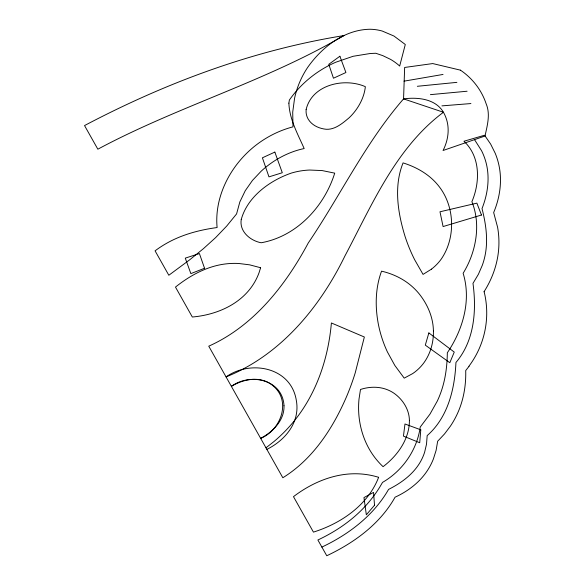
<?xml version="1.0" encoding="UTF-8"?>
<svg xmlns="http://www.w3.org/2000/svg" width="585" height="585" viewBox="0 0 585 585"><rect width="100%" height="100%" fill="white"/><g stroke="black" fill="none" stroke-linecap="round" stroke-linejoin="round"><path stroke-width="0.88" d="M483.992 291.791C491.583 279.923 496.709 266.431 498.354 252.413A89.454 87.867 6.1 0 0 497.601 227.287L493.66 212.552C499.561 198.483 502.105 182.783 499.414 167.661A71.692 70.419 6.1 0 0 495.232 153.299L490.639 144.078L484.57 135.23L463.949 141.248C480.534 156.692 480.205 182.162 471.898 201.708C479.444 220.311 477.433 241.627 469.938 259.901A97.454 95.728 6.1 0 1 463.13 273.275C471.51 300.493 462.867 329.83 447.335 352.755C447.167 364.513 445.836 376.316 442.45 387.614A101.629 99.823 6.1 0 1 437.28 401.113L429.953 414.158L420.257 427.028C416.966 450.121 402.677 470.742 382.531 482.391L379.804 487.02A128.532 126.258 6.1 0 1 367.124 504.131C353.581 519.509 336.368 531.319 317.882 539.992L326.759 555.75C354.115 542.851 380.031 524.05 395.05 497.206C407.825 491.356 419.482 482.53 427.291 470.728A65.045 63.889 6.1 0 0 433.405 458.954L436.103 450.377L437.66 441.251L444.541 433.916L450.443 426.092A90.317 88.723 6.1 0 0 459.349 409.083C464.117 396.857 466.077 383.65 465.711 370.561L469.068 366.276M265.978 447.81L273.729 441.741A152.846 150.14 6.1 0 0 293.699 421.58C316.463 393.815 328.302 358.444 331.395 322.971L364.353 337.011L355.256 372.769A259.477 254.877 6.1 0 1 346.715 396.264C333.019 428.198 312.931 459.145 282.833 477.748L208.75 346.174C253.663 326.086 285.575 285.385 308.266 242.972C340.521 195.288 365.581 142.557 403.562 98.887L404.652 67.458L432.732 63.568L460.453 70.156M431.474 269.144L423.05 274.402L414.655 259.733A170.447 167.427 6.1 0 1 405.193 236.852C397.851 213.218 393.551 186.549 403.065 162.893C414.875 166.601 426.172 172.612 434.83 181.584A60.357 59.29 6.1 0 1 442.165 190.878C454.918 211.039 454.837 239.17 441.346 258.95A49.235 48.365 6.1 0 1 431.474 269.144M266.862 449.382C281.18 442.282 293.97 429.544 296.536 413.222A39.188 38.493 6.1 0 0 296.317 400.367C291.03 367.204 250.687 359.446 226.051 376.901C280.376 355.263 319.82 307.505 344.872 256.062C371.928 205.013 395.804 147.808 443.445 112.254C435.496 98.733 417.653 96.993 403.562 98.887L443.445 112.254L444.607 114.492A37.162 36.504 6.1 0 1 447.598 123.801C449.207 132.89 447.196 142.33 443.057 150.499L485.016 136.02C487.276 125.395 490.574 114.316 486.157 103.808C484.351 98.331 481.762 93.125 478.574 88.328A67.516 66.317 6.1 0 0 460.453 70.156M321.874 547.085C348.733 534.441 373.632 515.502 388.572 489.404C400.718 483.305 412.286 474.998 419.547 463.276A51.758 50.844 6.1 0 0 424.615 452.263L426.502 444.227L427.182 435.613C447.956 417.397 454.742 389.025 455.942 362.481C474.493 340.741 476.643 310.525 472.98 283.359L478.406 274.263L482.347 265.202A73.812 72.503 6.1 0 0 485.762 251.572C487.875 237.166 485.579 222.549 482.018 208.567C487.751 194.154 490.033 177.972 486.098 162.791A62.749 61.637 6.1 0 0 481.572 150.725L474.523 139.639M404.016 81.161L443.035 74.441M417.346 86.287L456.892 82.361M430.399 94.646L467.101 91.231M441.938 105.87L470.91 103.56M484.139 291.761A91.582 89.958 6.1 0 1 468.951 366.188M288.88 103.15C289.465 119.355 297.794 134.031 304.171 148.561C294.299 150.594 284.902 154.55 276.303 159.756A97.797 96.064 6.1 0 0 261.188 171.178L252.479 180.399L245.254 190.71L239.843 201.935L236.581 213.92L226.702 226.066L215.689 237.554L203.375 248.705L189.635 259.85L168.824 275.257L155.069 250.833A107.852 105.943 6.1 0 1 166.411 243.411C181.942 234.563 199.492 229.912 217.108 227.543C214.995 205.393 222.841 183.207 235.967 165.555A108.905 106.975 6.1 0 1 253.89 146.813C265.341 137.512 278.701 130.579 292.997 126.857L292.712 112.166L294.584 98.251A91.662 90.039 6.1 0 1 307.586 67.531C321.808 47.239 344.338 29.572 370.078 29.25A46.471 45.652 6.1 0 1 382.18 31.02L393.968 36.043L405.295 44.497L399.679 66.039L398.465 64.972A52.782 51.853 6.1 0 0 390.517 59.356L382.817 55.648L375.782 53.264L370.268 53.498L353.113 56.284L335.666 62.266A112.554 110.565 6.1 0 0 308.061 79.509A110.536 108.576 6.1 0 0 289.37 100.028L288.88 103.15M283.996 405.771C284.537 420.425 272.72 431.964 260.654 438.355C280.698 430.231 291.688 401.273 273.144 385.888A25.857 25.396 6.1 0 0 265.305 381.171C254 376.93 241.378 380.389 231.375 386.356C250.073 372.528 282.679 379.365 283.996 405.771M306.123 109.549L306.087 112.166A16.38 16.087 6.1 0 0 308.383 119.428C312.149 125.519 319.278 128.576 326.181 129.278C335.095 129.797 342.744 123.15 349.223 117.702A58.142 57.111 6.1 0 0 356.514 109.227C361.157 102.536 364.499 94.814 365.362 86.668C344.134 77.359 311.951 84.693 306.123 109.549M433.412 330.92C433.69 342.847 430.172 354.985 422.684 364.375A45.835 45.023 6.1 0 1 412.688 373.588L404.213 378.144L394.846 365.479L387.424 351.973A123.727 121.534 6.1 0 1 378.261 323.702C375.014 306.299 375.336 287.878 381.552 271.162C391.599 273.488 401.23 277.802 409.354 284.193A63.239 62.12 6.1 0 1 418.641 293.209C427.328 303.805 433.207 317.085 433.412 330.92M409.412 420.344C409.537 439.086 397.478 455.722 383.08 466.676A75.648 74.31 6.1 0 1 372.287 453.989C364.426 442.297 359.936 428.505 358.839 414.494A91.918 90.287 6.1 0 1 358.985 399.27L360.484 389.471C368.279 386.912 376.857 386.392 384.754 388.806A33.791 33.191 6.1 0 1 393.756 393.076C402.641 399.219 409.229 409.346 409.412 420.344M241.225 219.58C239.265 231.587 250.358 240.749 261.173 242.76C296.654 236.428 324.265 206.702 334.722 173.145L322.138 170.571L309.662 170.038A72.664 71.377 6.1 0 0 291.44 173.05C269.868 180.487 247.426 196.706 241.225 219.58M420.783 429.821L419.708 442.743L403.453 436.117L404.974 423.986L420.783 429.821M428.863 332.931L425.302 345.143L449.814 362.715L454.26 352.082L428.863 332.931M260.617 267.733L259.096 272.603A60.562 59.494 6.1 0 1 252.142 286.102C238.731 305.472 215.156 315.022 192.333 317.019L175.478 287.081C189.262 276.098 205.225 267.14 222.819 264.318A74.141 72.825 6.1 0 1 238.826 263.491L249.649 264.844L260.617 267.733M378.627 477.309C367.892 505.177 341.04 523.421 313.443 532.116L293.48 496.658C313.238 481.557 338.159 471.532 363.351 474.179A77.454 76.087 6.1 0 1 378.627 477.309M374.517 505.235L366.334 514.8L363.95 497.586L373.552 492.394L374.517 505.235M339.885 56.248L328.77 64.321L333.465 78.222L345.911 72.518L339.885 56.248M343.9 35.575C265.758 81.417 177.584 106.426 97.841 149.197L84.532 125.563C165.745 82.763 253.056 50.251 343.9 35.575M274.848 152.093L262.402 157.804L268.961 176.867L282.292 172.736L274.848 152.093M204.545 268.259L190.856 273.612L185.277 258.131L199.405 253.568L204.545 268.259M481.484 215.024L443.086 226.556L439.986 211.785L476.87 203.134L481.484 215.024"/></g></svg>
